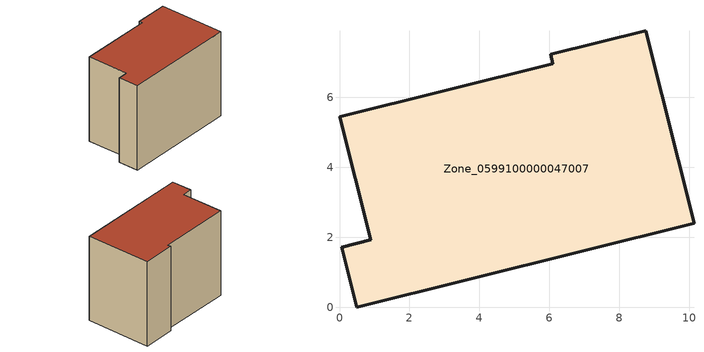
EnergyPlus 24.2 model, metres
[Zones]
Zone_0599100000047007
 floor ground (C_G): 6.1,6.96 6.03,7.23 8.75,7.91 10.13,2.41 0.5,0 0.07,1.72 0.89,1.93 0,5.45 z0
 wall outside (C_F): 0.89,1.93 0.07,1.72 0.5,0 10.13,2.41 8.75,7.91 6.03,7.23 6.1,6.96 0,5.45 0.89,1.93 z0:7.57
 roof outside (C_R): 10.13,2.41 8.75,7.91 6.03,7.23 6.1,6.96 0,5.45 0.89,1.93 0.07,1.72 0.5,0 z7.57
[BUILDING]
Pand.0599100000047007: North Axis=0; Terrain=City; Loads Convergence Tolerance Value=0.04; Temperature Convergence Tolerance Value=0.4; Solar Distribution=FullExterior; Maximum Number of Warmup Days=25; Minimum Number of Warmup Days=1
[Site:Location]
Rotterdam.The.Hague.AP_ZH_NLD Design_Conditions: Latitude=51.96; Longitude=4.45; Time Zone=1; Elevation=-4.5
[SITE:GROUNDTEMPERATURE:BUILDINGSURFACE]
18, 18, 18, 18, 18, 18, 18, 18, 18, 18, 18, 18
[MATERIAL] Thermal Absorptance=0.9; Solar Absorptance=0.7; Visible Absorptance=0.7
Name | Roughness | Thickness | Conductivity | Density | Specific Heat
G.TI.1975-1991 | MediumSmooth | 0.15 | 0.288461 | 540 | 1210
F.TI.1975-1991 | Rough | 0.3 | 0.230769 | 1920 | 840
R.TI.1975-1991 | MediumRough | 0.2 | 0.153846 | 1500 | 1000
[CONSTRUCTION]
C_G: G.TI.1975-1991
C_F: F.TI.1975-1991
C_R: R.TI.1975-1991
[ZONE]
Zone_0599100000047007: Type=1; Multiplier=1; Ceiling Height=Autocalculate; Volume=Autocalculate; Floor Area=autocalculate; Part of Total Floor Area=Yes
[ZONEINFILTRATION:DESIGNFLOWRATE]
Infil_Zone_0599100000047007: Zone or ZoneList or Space or SpaceList=Zone_0599100000047007; Schedule=AlwaysOn; Design Flow Rate Calculation Method=Flow/Area; Flow Rate per Floor Area=0.003; Constant Term Coefficient=1; Temperature Term Coefficient=0; Velocity Term Coefficient=0; Velocity Squared Term Coefficient=0
[HVACTEMPLATE:ZONE:IDEALLOADSAIRSYSTEM]
Zone_0599100000047007: Maximum Heating Supply Air Temperature=50; Minimum Cooling Supply Air Temperature=13; Maximum Heating Supply Air Humidity Ratio=0.0156; Minimum Cooling Supply Air Humidity Ratio=0.0077; Heating Limit=NoLimit; Cooling Limit=NoLimit; Dehumidification Control Type=ConstantSensibleHeatRatio; Cooling Sensible Heat Ratio=0.7; Dehumidification Setpoint=60; Humidification Control Type=None; Humidification Setpoint=30; Outdoor Air Method=None; Outdoor Air Flow Rate per Person=0.00944; Outdoor Air Flow Rate per Zone Floor Area=0; Outdoor Air Flow Rate per Zone=0; Demand Controlled Ventilation Type=None; Outdoor Air Economizer Type=NoEconomizer; Heat Recovery Type=None; Sensible Heat Recovery Effectiveness=0.7; Latent Heat Recovery Effectiveness=0.65
[ZONECONTROL:THERMOSTAT]
ThermostatControl_Zone_0599100000047007: Zone or ZoneList=Zone_0599100000047007; Control Type Schedule=DualSetpointControlType; Control 1=Thermostat_Zone_0599100000047007; Temperature Difference Between Cutout And Setpoint=0
[THERMOSTATSETPOINT:DUALSETPOINT]
Thermostat_Zone_0599100000047007: Heating Setpoint Temperature Schedule=HeatingSetpoint_Zone_0599100000047007; Cooling Setpoint Temperature Schedule=CoolingSetpoint_Zone_0599100000047007
[SCHEDULE:COMPACT]
HeatingSetpoint_Zone_0599100000047007: Through: 12/31, For: AllDays, Until: 24:00, 21
CoolingSetpoint_Zone_0599100000047007: Through: 12/31, For: AllDays, Until: 24:00, 24
DualSetpointControlType: Through: 12/31, For: AllDays, Until: 24:00, 4
AlwaysOn: Through: 12/31, For: AllDays, Until: 24:00, 1
